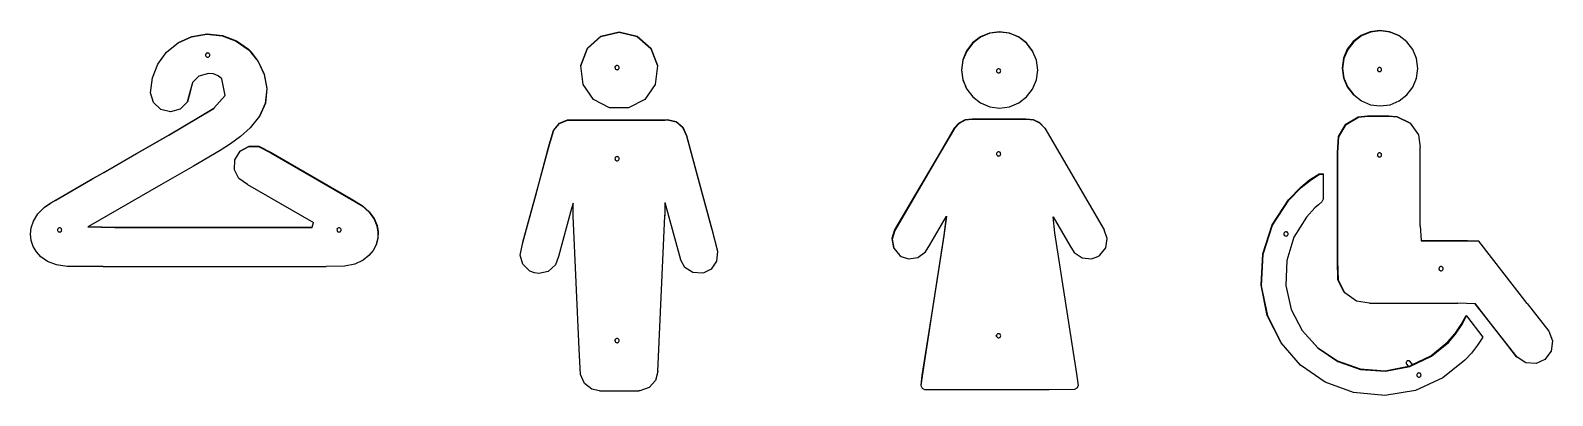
# Model space of a CAD drawing. Extents: x -1938 to 2501, y -2491 to 1970.
# Drawn here: x -1938 to 2501, y -2491 to -1426 of the extents above; entities that cross this region are included whole.
import ezdxf

# ---------------------------------------------------------------- set-up
doc = ezdxf.new("R2010")
doc.units = 0
doc.layers.get('0').update_dxf_attribs({"linetype": 'CONTINUOUS'})

msp = doc.modelspace()

# ---------------------------------------------------------------- linework, layer by layer
for p, q in [((-1540.4, -1489.5), (-1507.1, -1462.5)), ((-1539.5, -1488.6), (-1506.2, -1461.6)), ((-1507.1, -1462.5), (-1467.7, -1444.5)), ((-1506.2, -1461.6), (-1507.1, -1462.5)), ((-1506.2, -1461.6), (-1466.8, -1443.6)), ((-1467.7, -1444.5), (-1423.5, -1437.1)), ((-1466.8, -1443.6), (-1467.7, -1444.5)), ((-1466.8, -1443.6), (-1422.7, -1436.3)), ((-1422.7, -1436.3), (-1423.5, -1437.1)), ((-1423.5, -1437.1), (-1378.5, -1441.6)), ((-1422.7, -1436.3), (-1377.7, -1440.7)), ((-1377.7, -1440.7), (-1378.5, -1441.6)), ((-1378.5, -1441.6), (-1337.8, -1457.1)), ((-1377.7, -1440.7), (-1337, -1456.2)), ((-1337, -1456.2), (-1337.8, -1457.1)), ((-1337.8, -1457.1), (-1302.8, -1482)), ((-1337, -1456.2), (-1302, -1481.1)), ((-313.5, -1479), (-274, -1443.9)), ((-313.3, -1478.1), (-273.9, -1443)), ((-274, -1443.9), (-221.1, -1430.7)), ((-273.9, -1443), (-274, -1443.9)), ((-273.9, -1443), (-221, -1429.9)), ((-221, -1429.9), (-221.1, -1430.7)), ((-221.1, -1430.7), (-168.2, -1443.9)), ((-221, -1429.9), (-168.1, -1443)), ((-168.1, -1443), (-168.2, -1443.9)), ((-168.2, -1443.9), (-128.7, -1478.9)), ((-168.1, -1443), (-128.7, -1478.1)), ((809.8, -1462.3), (792.2, -1485.3)), ((810.3, -1463.2), (792.7, -1486.2)), ((832.8, -1444.7), (809.8, -1462.3)), ((809.8, -1462.3), (810.3, -1463.2)), ((833.3, -1445.6), (810.3, -1463.2)), ((859.5, -1433.6), (832.8, -1444.7)), ((832.8, -1444.7), (833.3, -1445.6)), ((860.1, -1434.5), (833.3, -1445.6)), ((888.2, -1429.8), (859.5, -1433.6)), ((859.5, -1433.6), (860.1, -1434.5)), ((888.8, -1430.7), (860.1, -1434.5)), ((917, -1433.6), (888.2, -1429.8)), ((888.2, -1429.8), (888.8, -1430.7)), ((917.5, -1434.5), (888.8, -1430.7)), ((943.7, -1444.7), (917, -1433.6)), ((917, -1433.6), (917.5, -1434.5)), ((944.3, -1445.6), (917.5, -1434.5)), ((966.7, -1462.3), (943.7, -1444.7)), ((943.7, -1444.7), (944.3, -1445.6)), ((967.3, -1463.2), (944.3, -1445.6)), ((984.3, -1485.3), (966.7, -1462.3)), ((966.7, -1462.3), (967.3, -1463.2)), ((984.9, -1486.2), (967.3, -1463.2)), ((1920.1, -1458.2), (1902.7, -1480.9)), ((1921.3, -1459.1), (1903.8, -1481.8)), ((1942.8, -1440.8), (1920.1, -1458.2)), ((1920.1, -1458.2), (1921.3, -1459.1)), ((1944, -1441.6), (1921.3, -1459.1)), ((1969.3, -1429.8), (1942.8, -1440.8)), ((1942.8, -1440.8), (1944, -1441.6)), ((1970.5, -1430.7), (1944, -1441.6)), ((1997.7, -1426.1), (1969.3, -1429.8)), ((1969.3, -1429.8), (1970.5, -1430.7)), ((1998.9, -1426.9), (1970.5, -1430.7)), ((2026.1, -1429.8), (1997.7, -1426.1)), ((1997.7, -1426.1), (1998.9, -1426.9)), ((2027.3, -1430.7), (1998.9, -1426.9)), ((2052.5, -1440.8), (2026.1, -1429.8)), ((2026.1, -1429.8), (2027.3, -1430.7)), ((2053.7, -1441.6), (2027.3, -1430.7)), ((2052.5, -1440.8), (2053.7, -1441.6)), ((2076.5, -1459.1), (2053.7, -1441.6)), ((2093.9, -1481.8), (2076.5, -1459.1)), ((-1565.9, -1524.1), (-1540.4, -1489.5)), ((-1539.5, -1488.6), (-1540.4, -1489.5)), ((-1426.8, -1496.4), (-1427, -1498)), ((-1427, -1498), (-1426.8, -1499.6)), ((-1426.2, -1494.9), (-1426.8, -1496.4)), ((-1426.8, -1499.6), (-1426.2, -1501.1)), ((-1425.2, -1493.7), (-1426.2, -1494.9)), ((-1426.2, -1501.1), (-1425.2, -1502.4)), ((-1425.2, -1493.7), (-1423.7, -1492.2)), ((-1423.9, -1492.7), (-1425.2, -1493.7)), ((-1425.2, -1502.4), (-1423.9, -1503.4)), ((-1422.4, -1492.1), (-1423.9, -1492.7)), ((-1423.9, -1503.4), (-1422.4, -1504)), ((-1420.8, -1491.9), (-1422.4, -1492.1)), ((-1422.4, -1504), (-1420.8, -1504.2)), ((-1419.2, -1492.1), (-1420.8, -1491.9)), ((-1420.8, -1504.2), (-1419.2, -1504)), ((-1417.7, -1492.7), (-1419.2, -1492.1)), ((-1419.2, -1504), (-1417.7, -1503.4)), ((-1416.5, -1493.7), (-1417.7, -1492.7)), ((-1417.7, -1503.4), (-1416.5, -1502.4)), ((-1415.5, -1494.9), (-1416.5, -1493.7)), ((-1416.5, -1502.4), (-1415, -1500.9)), ((-1416.5, -1502.4), (-1415.5, -1501.1)), ((-1414.9, -1496.4), (-1415.5, -1494.9)), ((-1415.5, -1501.1), (-1414.9, -1499.6)), ((-1414.7, -1498), (-1414.9, -1496.4)), ((-1414.9, -1499.6), (-1414.7, -1498)), ((-1302, -1481.1), (-1302.8, -1482)), ((-1302.8, -1482), (-1296.9, -1487.7)), ((-1302, -1481.1), (-1296.1, -1486.8)), ((-1296.1, -1486.8), (-1296.9, -1487.7)), ((-1296.9, -1487.7), (-1295.7, -1489)), ((-1296.1, -1486.8), (-1295, -1488.1)), ((-1295, -1488.1), (-1295.7, -1489)), ((-1295.7, -1489), (-1294.6, -1490.3)), ((-1295, -1488.1), (-1293.8, -1489.4)), ((-1293.8, -1489.4), (-1294.6, -1490.3)), ((-1294.6, -1490.3), (-1273.9, -1517.2)), ((-1293.8, -1489.4), (-1273.2, -1516.3)), ((-332.8, -1529.2), (-313.5, -1479)), ((-332.6, -1528.3), (-313.3, -1478.1)), ((-313.3, -1478.1), (-313.5, -1479)), ((-128.7, -1478.1), (-109.4, -1528.2)), ((-128.7, -1478.1), (-128.7, -1478.9)), ((-128.7, -1478.9), (-109.4, -1529.1)), ((792.2, -1485.3), (781.1, -1512.1)), ((792.7, -1486.2), (781.6, -1513)), ((792.2, -1485.3), (792.7, -1486.2)), ((984.3, -1485.3), (984.9, -1486.2)), ((996, -1513), (984.9, -1486.2)), ((1891.7, -1507.4), (1888, -1535.8)), ((1892.9, -1508.3), (1889.1, -1536.7)), ((1902.7, -1480.9), (1891.7, -1507.4)), ((1891.7, -1507.4), (1892.9, -1508.3)), ((1903.8, -1481.8), (1892.9, -1508.3)), ((1902.7, -1480.9), (1903.8, -1481.8)), ((2104.9, -1508.3), (2093.9, -1481.8)), ((2108.6, -1536.7), (2104.9, -1508.3)), ((-1582, -1564.5), (-1565.9, -1524.1)), ((-1418.7, -1551.4), (-1446.1, -1559.2)), ((-1403.7, -1553.2), (-1418.7, -1551.4)), ((-1390.6, -1558.6), (-1403.7, -1553.2)), ((-1273.2, -1516.3), (-1273.9, -1517.2)), ((-1273.9, -1517.2), (-1256.4, -1554.9)), ((-1273.2, -1516.3), (-1255.6, -1554)), ((-332.6, -1528.3), (-332.8, -1529.2)), ((-326.1, -1584), (-332.8, -1529.2)), ((-232.8, -1532.9), (-233, -1534.5)), ((-233, -1534.5), (-232.8, -1536.1)), ((-232.8, -1532.9), (-232.6, -1531.3)), ((-232.2, -1531.4), (-232.8, -1532.9)), ((-232.8, -1536.1), (-232.2, -1537.5)), ((-231.2, -1530.1), (-232.2, -1531.4)), ((-232.2, -1537.5), (-231.2, -1538.8)), ((-229.9, -1529.1), (-231.2, -1530.1)), ((-231.2, -1538.8), (-229.9, -1539.8)), ((-228.5, -1528.5), (-229.9, -1529.1)), ((-229.9, -1539.8), (-228.5, -1540.4)), ((-226.9, -1528.3), (-228.5, -1528.5)), ((-228.5, -1540.4), (-226.9, -1540.6)), ((-225.3, -1528.5), (-226.9, -1528.3)), ((-226.9, -1540.6), (-225.3, -1540.4)), ((-223.8, -1529.1), (-225.3, -1528.5)), ((-225.3, -1540.4), (-223.8, -1539.8)), ((-222.5, -1530.1), (-223.8, -1529.1)), ((-223.8, -1539.8), (-222.5, -1538.8)), ((-221.5, -1531.4), (-222.5, -1530.1)), ((-222.5, -1538.8), (-221.5, -1537.5)), ((-220.9, -1532.9), (-221.5, -1531.4)), ((-221.5, -1537.5), (-220.9, -1536.1)), ((-220.7, -1534.5), (-220.9, -1532.9)), ((-220.9, -1536.1), (-220.7, -1534.5)), ((-220.7, -1534.5), (-220.5, -1532.9)), ((-109.4, -1529.1), (-116.1, -1583.9)), ((-109.4, -1528.2), (-109.4, -1529.1)), ((781.1, -1512.1), (777.3, -1540.8)), ((777.3, -1540.8), (781.1, -1569.5)), ((777.3, -1540.8), (777.8, -1541.7)), ((781.6, -1513), (777.8, -1541.7)), ((777.8, -1541.7), (781.6, -1570.4)), ((781.1, -1512.1), (781.6, -1513)), ((880.3, -1547.1), (879.4, -1545.5)), ((879.7, -1542.4), (879.5, -1544)), ((879.5, -1544), (879.7, -1545.6)), ((880.3, -1540.9), (879.7, -1542.4)), ((879.7, -1545.6), (880.3, -1547.1)), ((881.3, -1539.6), (880.3, -1540.9)), ((880.3, -1547.1), (881.3, -1548.4)), ((882.6, -1538.7), (881.3, -1539.6)), ((881.3, -1548.4), (882.6, -1549.3)), ((884.1, -1538), (882.6, -1538.7)), ((882.6, -1549.3), (884.1, -1550)), ((885.6, -1537.8), (884.1, -1538)), ((884.1, -1550), (885.6, -1550.2)), ((887.2, -1538), (885.6, -1537.8)), ((885.6, -1550.2), (887.2, -1550)), ((888.7, -1538.7), (887.2, -1538)), ((887.2, -1550), (888.7, -1549.3)), ((890, -1539.6), (888.7, -1538.7)), ((888.7, -1549.3), (890, -1548.4)), ((891, -1540.9), (890, -1539.6)), ((890, -1548.4), (891, -1547.1)), ((891, -1540.9), (890.1, -1539.4)), ((891.6, -1542.4), (891, -1540.9)), ((891, -1547.1), (891.6, -1545.6)), ((891.8, -1544), (891.6, -1542.4)), ((891.6, -1545.6), (891.8, -1544)), ((999.8, -1541.7), (996, -1513)), ((996, -1570.4), (999.8, -1541.7)), ((1888, -1535.8), (1891.7, -1564.1)), ((1888, -1535.8), (1889.1, -1536.7)), ((1889.1, -1536.7), (1892.9, -1565.1)), ((1992.2, -1544.6), (1990.2, -1543.1)), ((1990.6, -1538.7), (1990.4, -1540.3)), ((1990.4, -1540.3), (1990.6, -1541.9)), ((1991.2, -1537.2), (1990.6, -1538.7)), ((1990.6, -1541.9), (1991.2, -1543.3)), ((1992.2, -1535.9), (1991.2, -1537.2)), ((1991.2, -1543.3), (1992.2, -1544.6)), ((1993.5, -1534.9), (1992.2, -1535.9)), ((1992.2, -1544.6), (1993.5, -1545.6)), ((1994.9, -1534.3), (1993.5, -1534.9)), ((1993.5, -1545.6), (1994.9, -1546.2)), ((1996.5, -1534.1), (1994.9, -1534.3)), ((1994.9, -1546.2), (1996.5, -1546.4)), ((1998.1, -1534.3), (1996.5, -1534.1)), ((1996.5, -1546.4), (1998.1, -1546.2)), ((1999.6, -1534.9), (1997.6, -1533.4)), ((1999.6, -1534.9), (1998.1, -1534.3)), ((1998.1, -1546.2), (1999.6, -1545.6)), ((2000.9, -1535.9), (1999.6, -1534.9)), ((1999.6, -1545.6), (2000.9, -1544.6)), ((2001.9, -1537.2), (2000.9, -1535.9)), ((2000.9, -1544.6), (2001.9, -1543.3)), ((2002.5, -1538.7), (2001.9, -1537.2)), ((2001.9, -1543.3), (2002.5, -1541.9)), ((2002.7, -1540.3), (2002.5, -1538.7)), ((2002.5, -1541.9), (2002.7, -1540.3)), ((2104.9, -1565.1), (2108.6, -1536.7)), ((-1587.2, -1608.4), (-1582, -1564.5)), ((-1465.4, -1578.9), (-1472.8, -1606.5)), ((-1464.6, -1578.1), (-1471.9, -1605.5)), ((-1464.6, -1578.1), (-1465.4, -1578.9)), ((-1446.1, -1559.2), (-1464.6, -1578.1)), ((-1379.5, -1566.9), (-1390.6, -1558.6)), ((-1369.9, -1615.7), (-1379.5, -1566.9)), ((-1255.6, -1554), (-1256.4, -1554.9)), ((-1256.4, -1554.9), (-1248.6, -1596.9)), ((-1255.6, -1554), (-1247.9, -1595.9)), ((-1248.6, -1596.9), (-1252.7, -1639)), ((-1247.9, -1595.9), (-1252, -1638)), ((-1247.9, -1595.9), (-1248.6, -1596.9)), ((-295.9, -1627.4), (-326.1, -1584)), ((-116.1, -1583.9), (-146.4, -1627.4)), ((781.1, -1569.5), (792.2, -1596.2)), ((781.1, -1569.5), (781.6, -1570.4)), ((781.6, -1570.4), (792.7, -1597.2)), ((792.2, -1596.2), (792.7, -1597.2)), ((792.7, -1597.2), (810.3, -1620.2)), ((967.3, -1620.2), (984.9, -1597.2)), ((984.9, -1597.2), (996, -1570.4)), ((1891.7, -1564.1), (1902.7, -1590.6)), ((1891.7, -1564.1), (1892.9, -1565.1)), ((1892.9, -1565.1), (1903.8, -1591.5)), ((1902.7, -1590.6), (1920.1, -1613.3)), ((1902.7, -1590.6), (1903.8, -1591.5)), ((1903.8, -1591.5), (1921.3, -1614.3)), ((2076.5, -1614.3), (2093.9, -1591.5)), ((2093.9, -1591.5), (2104.9, -1565.1)), ((-1578.6, -1636.6), (-1587.2, -1608.4)), ((-1557.8, -1656.5), (-1578.6, -1636.6)), ((-1480.5, -1635.1), (-1500.6, -1655.5)), ((-1472.8, -1606.5), (-1480.5, -1635.1)), ((-1479.6, -1634.1), (-1480.5, -1635.1)), ((-1471.9, -1605.5), (-1479.6, -1634.1)), ((-1471.9, -1605.5), (-1472.8, -1606.5)), ((-1402.5, -1652.9), (-1369.9, -1615.7)), ((-1252.7, -1639), (-1269.6, -1676.6)), ((-1252, -1638), (-1268.8, -1675.6)), ((-1252, -1638), (-1252.7, -1639)), ((-248.8, -1652.4), (-295.9, -1627.4)), ((-146.4, -1627.4), (-193.4, -1652.4)), ((810.3, -1620.2), (833.3, -1637.8)), ((833.3, -1637.8), (860.1, -1648.9)), ((917.5, -1648.9), (944.3, -1637.8)), ((944.3, -1637.8), (967.3, -1620.2)), ((1920.1, -1613.3), (1921.3, -1614.3)), ((1921.3, -1614.3), (1944, -1631.7)), ((1944, -1631.7), (1970.5, -1642.7)), ((2027.3, -1642.7), (2053.7, -1631.7)), ((2053.7, -1631.7), (2076.5, -1614.3)), ((-1529, -1663.7), (-1557.8, -1656.5)), ((-1534.2, -1731.5), (-1447.3, -1680.6)), ((-1533.3, -1730.4), (-1446.5, -1679.6)), ((-1500.6, -1655.5), (-1529, -1663.7)), ((-1447.3, -1680.6), (-1403.3, -1653.9)), ((-1446.5, -1679.6), (-1447.3, -1680.6)), ((-1446.5, -1679.6), (-1402.5, -1652.9)), ((-1402.5, -1652.9), (-1403.3, -1653.9)), ((-1269.6, -1676.6), (-1296.5, -1710.2)), ((-1268.8, -1675.6), (-1269.6, -1676.6)), ((-371, -1687), (-354.7, -1686.7)), ((-354.7, -1686.7), (-354.9, -1687.7)), ((-354.7, -1686.7), (-345.1, -1686.7)), ((-345.1, -1686.7), (-345.3, -1687.7)), ((-345.1, -1686.7), (-243.7, -1686.7)), ((-193.4, -1652.4), (-248.8, -1652.4)), ((-243.7, -1686.7), (-243.9, -1687.7)), ((-243.7, -1686.7), (-122.6, -1686.7)), ((-122.6, -1686.7), (-122.7, -1687.7)), ((-122.6, -1686.7), (-87.3, -1686.7)), ((-87.3, -1686.7), (-87.4, -1687.7)), ((-87.3, -1686.7), (-80.1, -1686.2)), ((-80.1, -1686.2), (-80.2, -1687.2)), ((-80.1, -1686.2), (-55, -1692.2)), ((808.2, -1685.3), (788, -1687.3)), ((808.7, -1686.3), (788.5, -1688.3)), ((860.6, -1685.3), (808.2, -1685.3)), ((808.2, -1685.3), (808.7, -1686.3)), ((861.1, -1686.3), (808.7, -1686.3)), ((860.1, -1648.9), (888.8, -1652.7)), ((913, -1685.3), (860.6, -1685.3)), ((860.6, -1685.3), (861.1, -1686.3)), ((913.6, -1686.3), (861.1, -1686.3)), ((888.8, -1652.7), (917.5, -1648.9)), ((965.4, -1685.3), (913, -1685.3)), ((913, -1685.3), (913.6, -1686.3)), ((966, -1686.3), (913.6, -1686.3)), ((987.4, -1687), (965.4, -1685.3)), ((965.4, -1685.3), (966, -1686.3)), ((988, -1688), (966, -1686.3)), ((1898.2, -1699.8), (1934.1, -1678.6)), ((1899.3, -1700.9), (1935.2, -1679.6)), ((1934.1, -1678.6), (1961.7, -1675.3)), ((1934.1, -1678.6), (1935.2, -1679.6)), ((1935.2, -1679.6), (1962.9, -1676.3)), ((1961.7, -1675.3), (1991.2, -1675.3)), ((1961.7, -1675.3), (1962.9, -1676.3)), ((1962.9, -1676.3), (1992.3, -1676.3)), ((1970.5, -1642.7), (1998.9, -1646.4)), ((1991.2, -1675.3), (2022.9, -1675.3)), ((1991.2, -1675.3), (1992.3, -1676.3)), ((1992.3, -1676.3), (2024.1, -1676.3)), ((1998.9, -1646.4), (2027.3, -1642.7)), ((2022.9, -1675.3), (2047.3, -1677)), ((2022.9, -1675.3), (2024.1, -1676.3)), ((2024.1, -1676.3), (2048.5, -1678)), ((2047.3, -1677), (2084.9, -1695.5)), ((2047.3, -1677), (2048.5, -1678)), ((2048.5, -1678), (2086.1, -1696.5)), ((-1627.9, -1785.1), (-1533.3, -1730.4)), ((-1533.3, -1730.4), (-1534.2, -1731.5)), ((-1296.5, -1710.2), (-1325, -1735.6)), ((-424.5, -1760.3), (-411.8, -1717.7)), ((-424.3, -1759.2), (-411.5, -1716.7)), ((-411.8, -1717.7), (-394.9, -1697.9)), ((-411.5, -1716.7), (-411.8, -1717.7)), ((-411.5, -1716.7), (-394.7, -1696.9)), ((-394.9, -1697.9), (-371.2, -1688)), ((-394.7, -1696.9), (-394.9, -1697.9)), ((-394.7, -1696.9), (-371, -1687)), ((-371, -1687), (-371.2, -1688)), ((-371.2, -1688), (-354.9, -1687.7)), ((-354.9, -1687.7), (-345.3, -1687.7)), ((-345.3, -1687.7), (-243.9, -1687.7)), ((-243.9, -1687.7), (-122.7, -1687.7)), ((-122.7, -1687.7), (-87.4, -1687.7)), ((-87.4, -1687.7), (-80.2, -1687.2)), ((-80.2, -1687.2), (-55, -1693.2)), ((-55, -1692.2), (-35.3, -1708.8)), ((-55, -1692.2), (-55, -1693.2)), ((-55, -1693.2), (-35.3, -1709.8)), ((-35.3, -1708.8), (-24.8, -1732.8)), ((-35.3, -1708.8), (-35.3, -1709.8)), ((-35.3, -1709.8), (-24.8, -1733.9)), ((756.4, -1711.3), (716.2, -1779.9)), ((756.9, -1712.3), (716.7, -1781)), ((770.1, -1696.2), (756.4, -1711.3)), ((756.4, -1711.3), (756.9, -1712.3)), ((770.6, -1697.2), (756.9, -1712.3)), ((788, -1687.3), (770.1, -1696.2)), ((770.1, -1696.2), (770.6, -1697.2)), ((788.5, -1688.3), (770.6, -1697.2)), ((788, -1687.3), (788.5, -1688.3)), ((1005.5, -1695.5), (987.4, -1687)), ((987.4, -1687), (988, -1688)), ((1006.1, -1696.6), (988, -1688)), ((1019.5, -1710.3), (1005.5, -1695.5)), ((1005.5, -1695.5), (1006.1, -1696.6)), ((1020.1, -1711.3), (1006.1, -1696.6)), ((1019.5, -1710.3), (1020.1, -1711.3)), ((1020.1, -1711.3), (1193.9, -2008.1)), ((1876.9, -1735.7), (1898.2, -1699.8)), ((1878, -1736.7), (1899.3, -1700.9)), ((1898.2, -1699.8), (1899.3, -1700.9)), ((2084.9, -1695.5), (2086.1, -1696.5)), ((2086.1, -1696.5), (2110, -1730.5)), ((2110, -1730.5), (2115.4, -1767.8)), ((-1628.9, -1786.2), (-1534.2, -1731.5)), ((-1354.4, -1757), (-1384.4, -1776)), ((-1325, -1735.6), (-1354.4, -1757)), ((-1326.2, -1778.2), (-1300.9, -1764.5)), ((-1325.4, -1777.1), (-1300.2, -1763.4)), ((-1300.2, -1763.4), (-1300.9, -1764.5)), ((-1300.9, -1764.5), (-1272.1, -1764.9)), ((-1300.2, -1763.4), (-1271.4, -1763.9)), ((-1271.4, -1763.9), (-1272.1, -1764.9)), ((-1272.1, -1764.9), (-1236.5, -1783.4)), ((-1271.4, -1763.9), (-1235.8, -1782.4)), ((-464.2, -1906.7), (-424.5, -1760.3)), ((-463.9, -1905.5), (-424.3, -1759.2)), ((-424.3, -1759.2), (-424.5, -1760.3)), ((-24.8, -1732.8), (6.5, -1848.4)), ((-24.8, -1732.8), (-24.8, -1733.9)), ((-24.8, -1733.9), (6.5, -1849.5)), ((1873.6, -1781.9), (1876.9, -1735.7)), ((1874.7, -1782.9), (1878, -1736.7)), ((1876.9, -1735.7), (1878, -1736.7)), ((2115.4, -1996), (2115.4, -1767.8)), ((-1725.1, -1841.4), (-1628.9, -1786.2)), ((-1724, -1840.3), (-1627.9, -1785.1)), ((-1627.9, -1785.1), (-1628.9, -1786.2)), ((-1384.4, -1776), (-1462.3, -1821.7)), ((-1342.9, -1832.5), (-1342, -1803.6)), ((-1342, -1803.6), (-1326.2, -1778.2)), ((-1325.4, -1777.1), (-1326.2, -1778.2)), ((-1235.8, -1782.4), (-1236.5, -1783.4)), ((-1236.5, -1783.4), (-1118.8, -1851.4)), ((-1235.8, -1782.4), (-1118.1, -1850.3)), ((-232.8, -1798.8), (-233, -1800.4)), ((-233, -1800.4), (-232.8, -1801.9)), ((-232.2, -1797.3), (-232.8, -1798.8)), ((-232.8, -1798.6), (-232.8, -1798.5)), ((-232.8, -1798.8), (-232.8, -1798.6)), ((-232.8, -1801.9), (-232.2, -1803.4)), ((-231.2, -1796), (-232.2, -1797.3)), ((-232.2, -1803.4), (-231.2, -1804.7)), ((-229.9, -1795), (-231.2, -1796)), ((-231.2, -1804.7), (-229.9, -1805.7)), ((-228.5, -1794.4), (-229.9, -1795)), ((-229.9, -1805.7), (-228.5, -1806.3)), ((-226.9, -1794.2), (-228.5, -1794.4)), ((-228.5, -1806.3), (-226.9, -1806.5)), ((-225.3, -1794.4), (-226.9, -1794.2)), ((-226.9, -1806.5), (-225.3, -1806.3)), ((-223.8, -1795), (-225.3, -1794.4)), ((-225.3, -1806.3), (-223.8, -1805.7)), ((-222.5, -1796), (-223.8, -1795)), ((-223.8, -1805.7), (-222.5, -1804.7)), ((-221.5, -1797.3), (-222.5, -1796)), ((-222.5, -1804.7), (-221.5, -1803.4)), ((-220.9, -1798.8), (-221.5, -1797.3)), ((-221.5, -1803.4), (-220.9, -1801.9)), ((-220.7, -1800.3), (-220.9, -1798.8)), ((-220.9, -1801.9), (-220.7, -1800.3)), ((-220.7, -1800.3), (-220.5, -1798.5)), ((716.2, -1779.9), (634.1, -1920.2)), ((716.7, -1781), (634.5, -1921.3)), ((716.2, -1779.9), (716.7, -1781)), ((880.3, -1789.4), (879.4, -1787.6)), ((879.7, -1784.8), (879.5, -1786.4)), ((879.5, -1786.4), (879.7, -1788)), ((880.3, -1783.3), (879.7, -1784.8)), ((879.7, -1788), (880.3, -1789.4)), ((881.3, -1782), (880.3, -1783.3)), ((880.3, -1789.4), (881.3, -1790.7)), ((882.6, -1781), (881.3, -1782)), ((881.3, -1790.7), (882.6, -1791.7)), ((884.1, -1780.4), (882.6, -1781)), ((882.6, -1791.7), (884.1, -1792.3)), ((885.6, -1780.2), (884.1, -1780.4)), ((884.1, -1792.3), (885.6, -1792.5)), ((887.2, -1780.4), (885.6, -1780.2)), ((885.6, -1792.5), (887.2, -1792.3)), ((888.7, -1781), (887.2, -1780.4)), ((887.2, -1792.3), (888.7, -1791.7)), ((890, -1782), (888.7, -1781)), ((888.7, -1791.7), (890, -1790.7)), ((891, -1783.3), (890, -1782)), ((890, -1790.7), (891, -1789.4)), ((891, -1783.3), (890.1, -1781.5)), ((891.6, -1784.8), (891, -1783.3)), ((891, -1789.4), (891.6, -1788)), ((891.8, -1786.4), (891.6, -1784.8)), ((891.6, -1788), (891.8, -1786.4)), ((1873.6, -1933.5), (1873.6, -1781.9)), ((1873.6, -1781.9), (1874.7, -1782.9)), ((1874.7, -1934.7), (1874.7, -1782.9)), ((1992.2, -1793.5), (1990.2, -1791.7)), ((1990.6, -1787.6), (1990.4, -1789.2)), ((1990.4, -1789.2), (1990.6, -1790.8)), ((1991.2, -1786.1), (1990.6, -1787.6)), ((1990.6, -1790.8), (1991.2, -1792.3)), ((1992.2, -1784.8), (1991.2, -1786.1)), ((1991.2, -1792.3), (1992.2, -1793.5)), ((1993.5, -1783.8), (1992.2, -1784.8)), ((1992.2, -1793.5), (1993.5, -1794.5)), ((1994.9, -1783.2), (1993.5, -1783.8)), ((1993.5, -1794.5), (1994.9, -1795.1)), ((1996.5, -1783), (1994.9, -1783.2)), ((1994.9, -1795.1), (1996.5, -1795.3)), ((1998.1, -1783.2), (1996.5, -1783)), ((1996.5, -1795.3), (1998.1, -1795.1)), ((1999.6, -1783.8), (1998.1, -1783.2)), ((1998.1, -1795.1), (1999.6, -1794.5)), ((2000.9, -1784.8), (1998.9, -1783)), ((2000.9, -1784.8), (1999.6, -1783.8)), ((1999.6, -1794.5), (2000.9, -1793.5)), ((2001.9, -1786.1), (2000.9, -1784.8)), ((2000.9, -1793.5), (2001.9, -1792.3)), ((2002.5, -1787.6), (2001.9, -1786.1)), ((2001.9, -1792.3), (2002.5, -1790.8)), ((2002.7, -1789.2), (2002.5, -1787.6)), ((2002.5, -1790.8), (2002.7, -1789.2)), ((-1793.7, -1880.8), (-1756.4, -1859.4)), ((-1792.6, -1879.7), (-1755.4, -1858.3)), ((-1756.4, -1859.4), (-1725.1, -1841.4)), ((-1755.4, -1858.3), (-1756.4, -1859.4)), ((-1755.4, -1858.3), (-1724, -1840.3)), ((-1724, -1840.3), (-1725.1, -1841.4)), ((-1462.3, -1821.7), (-1557.3, -1876.8)), ((-1329.7, -1858), (-1342.9, -1832.5)), ((-1304.6, -1875.7), (-1329.7, -1858)), ((-1118.1, -1850.3), (-1118.8, -1851.4)), ((-1118.8, -1851.4), (-1002.9, -1918.3)), ((-1118.1, -1850.3), (-1002.3, -1917.2)), ((6.5, -1848.4), (49, -2005.6)), ((6.5, -1848.4), (6.5, -1849.5)), ((6.5, -1849.5), (49.1, -2006.8)), ((1767.2, -1883), (1792.8, -1862.4)), ((1768.2, -1884.1), (1793.9, -1863.5)), ((1792.8, -1862.4), (1820.3, -1844.2)), ((1792.8, -1862.4), (1793.9, -1863.5)), ((1793.9, -1863.5), (1821.4, -1845.3)), ((1820.3, -1844.2), (1832.7, -1844.8)), ((1820.3, -1844.2), (1821.4, -1845.3)), ((1821.4, -1845.3), (1833.7, -1845.9)), ((1832.7, -1844.8), (1833.7, -1845.9)), ((1833.7, -1916.2), (1833.7, -1845.9)), ((-1863.7, -1921.2), (-1793.7, -1880.8)), ((-1862.6, -1920.1), (-1792.6, -1879.7)), ((-1792.6, -1879.7), (-1793.7, -1880.8)), ((-1557.3, -1876.8), (-1768.3, -1997.9)), ((-1304.6, -1875.7), (-1112.6, -1986.5)), ((-501.6, -2044.7), (-464.2, -1906.7)), ((-501.3, -2043.5), (-463.9, -1905.5)), ((-463.9, -1905.5), (-464.2, -1906.7)), ((1730.9, -1920.3), (1767.2, -1883)), ((1731.9, -1921.5), (1768.2, -1884.1)), ((1767.2, -1883), (1768.2, -1884.1)), ((-1915, -1960.3), (-1897.5, -1942.7)), ((-1897.5, -1942.7), (-1879, -1929.9)), ((-1896.4, -1941.5), (-1897.5, -1942.7)), ((-1896.4, -1941.5), (-1877.8, -1928.7)), ((-1877.8, -1928.7), (-1879, -1929.9)), ((-1879, -1929.9), (-1878.9, -1930)), ((-1877.8, -1928.8), (-1878.9, -1930)), ((-1878.9, -1930), (-1878.8, -1929.9)), ((-1878.8, -1929.9), (-1863.7, -1921.2)), ((-1877.7, -1928.8), (-1878.8, -1929.9)), ((-1877.8, -1928.7), (-1877.8, -1928.8)), ((-1877.8, -1928.8), (-1877.7, -1928.8)), ((-1877.7, -1928.8), (-1862.6, -1920.1)), ((-1862.6, -1920.1), (-1863.7, -1921.2)), ((-1002.3, -1917.2), (-1002.9, -1918.3)), ((-1002.9, -1918.3), (-970.5, -1937.9)), ((-1002.3, -1917.2), (-969.9, -1936.7)), ((-969.9, -1936.7), (-970.5, -1937.9)), ((-970.5, -1937.9), (-950.1, -1956)), ((-969.9, -1936.7), (-949.5, -1954.9)), ((-359.7, -1945.7), (-397.6, -2085.7)), ((-354.9, -1929.7), (-359.7, -1945.7)), ((-354.9, -1966.8), (-354.9, -1929.7)), ((-87.4, -1928), (-87.4, -1938.4)), ((-87.3, -1928.1), (-87.4, -1928)), ((-87.3, -1937.3), (-87.4, -1938.4)), ((-87.4, -1938.4), (-87.4, -1956.8)), ((-87.3, -1928.1), (-87.3, -1937.3)), ((-87.3, -1928.1), (-42.4, -2094.1)), ((-87.3, -1937.3), (-87.3, -1955.7)), ((634.1, -1920.2), (582.5, -2008.3)), ((634.5, -1921.3), (582.9, -2009.5)), ((634.1, -1920.2), (634.5, -1921.3)), ((1683.8, -1993.5), (1730.9, -1920.3)), ((1684.8, -1994.7), (1731.9, -1921.5)), ((1730.9, -1920.3), (1731.9, -1921.5)), ((1808.4, -1943.4), (1783.2, -1970.7)), ((1818.2, -1934.6), (1808.4, -1943.4)), ((1828.5, -1926.2), (1818.2, -1934.6)), ((1833.7, -1916.2), (1828.5, -1926.2)), ((1873.6, -2097.1), (1873.6, -1933.5)), ((1873.6, -1933.5), (1874.7, -1934.7)), ((1874.7, -2098.4), (1874.7, -1934.7)), ((-1935.6, -2001.7), (-1929, -1982.4)), ((-1929, -1982.4), (-1916.2, -1961.5)), ((-1915, -1960.4), (-1916.2, -1961.5)), ((-1915, -1960.4), (-1915, -1960.3)), ((-1116.1, -1999.8), (-1112.6, -1986.5)), ((-949.5, -1954.9), (-950.1, -1956)), ((-950.1, -1956), (-935.6, -1976.4)), ((-949.5, -1954.9), (-935, -1975.2)), ((-935, -1975.2), (-935.6, -1976.4)), ((-935.6, -1976.4), (-927.3, -1996.5)), ((-935, -1975.2), (-926.8, -1995.3)), ((-926.8, -1995.3), (-927.3, -1996.5)), ((-927.3, -1996.5), (-924.1, -2015.1)), ((-926.8, -1995.3), (-923.6, -2013.9)), ((-354.9, -1966.8), (-354.9, -1967.1)), ((-337.1, -2355.6), (-354.9, -1967.1)), ((-108.1, -2420.9), (-87.4, -1967.1)), ((-87.3, -1955.7), (-87.4, -1956.8)), ((-87.4, -1956.8), (-87.4, -1966.7)), ((-87.3, -1966), (-87.4, -1966.7)), ((-87.4, -1966.7), (-87.4, -1967.1)), ((-87.3, -1955.7), (-87.3, -1965.5)), ((-87.3, -1965.8), (-87.3, -1965.5)), ((-87.3, -1965.9), (-87.3, -1965.8)), ((-87.3, -1966), (-87.3, -1965.9)), ((685.2, -2051.6), (733.1, -1969.7)), ((733.1, -1969.7), (726, -2023.8)), ((733.9, -1968.4), (726.4, -2025.1)), ((733.1, -1969.7), (733.9, -1968.4)), ((1049.7, -2016.2), (1044.4, -1969.6)), ((1044.4, -1969.6), (1093.5, -2053.5)), ((1656.2, -2077.7), (1683.8, -1993.5)), ((1657.2, -2079), (1684.8, -1994.7)), ((1683.8, -1993.5), (1684.8, -1994.7)), ((1783.2, -1970.7), (1746.8, -2029.7)), ((2115.4, -1996), (2118.1, -2038.5)), ((-1937.6, -2020.3), (-1935.6, -2001.7)), ((-1935.7, -2038.8), (-1937.6, -2020.3)), ((-1929.8, -2056.3), (-1935.7, -2038.8)), ((-1858.5, -2006.5), (-1858.7, -2008.1)), ((-1858.7, -2008.1), (-1858.5, -2009.7)), ((-1857.9, -2005), (-1858.5, -2006.5)), ((-1858.5, -2009.7), (-1857.9, -2011.2)), ((-1856.9, -2003.8), (-1857.9, -2005)), ((-1857.9, -2011.2), (-1856.9, -2012.5)), ((-1856.9, -2003.8), (-1855, -2001.7)), ((-1855.6, -2002.8), (-1856.9, -2003.8)), ((-1856.9, -2012.5), (-1855.6, -2013.5)), ((-1854.1, -2002.2), (-1855.6, -2002.8)), ((-1855.6, -2013.5), (-1854.1, -2014.1)), ((-1852.5, -2002), (-1854.1, -2002.2)), ((-1854.1, -2014.1), (-1852.5, -2014.3)), ((-1850.9, -2002.2), (-1852.5, -2002)), ((-1852.5, -2014.3), (-1850.9, -2014.1)), ((-1849.4, -2002.8), (-1850.9, -2002.2)), ((-1850.9, -2014.1), (-1849.4, -2013.5)), ((-1848.2, -2003.8), (-1849.4, -2002.8)), ((-1849.4, -2013.5), (-1848.2, -2012.5)), ((-1847.2, -2005), (-1848.2, -2003.8)), ((-1848.2, -2012.5), (-1846.3, -2010.4)), ((-1848.2, -2012.5), (-1847.2, -2011.2)), ((-1846.6, -2006.5), (-1847.2, -2005)), ((-1847.2, -2011.2), (-1846.6, -2009.7)), ((-1846.4, -2008.1), (-1846.6, -2006.5)), ((-1846.6, -2009.7), (-1846.4, -2008.1)), ((-1768.3, -1997.9), (-1770.4, -1999.1)), ((-1770.4, -1999.1), (-1691.1, -2001)), ((-1768.3, -1997.9), (-1690.1, -1999.8)), ((-1690.1, -1999.8), (-1691.1, -2001)), ((-1691.1, -2001), (-1383, -2001)), ((-1690.1, -1999.8), (-1382.2, -1999.8)), ((-1382.2, -1999.8), (-1383, -2001)), ((-1383, -2001), (-1116.4, -2001)), ((-1382.2, -1999.8), (-1116.1, -1999.8)), ((-1116.4, -2001), (-1116.1, -1999.8)), ((-1043.6, -2006.5), (-1043.9, -2008.1)), ((-1043.9, -2008.1), (-1043.6, -2009.7)), ((-1043, -2005), (-1043.6, -2006.5)), ((-1043.6, -2009.7), (-1043, -2011.2)), ((-1043, -2005), (-1042, -2003)), ((-1042, -2003.8), (-1043, -2005)), ((-1043, -2011.2), (-1042, -2012.5)), ((-1040.8, -2002.8), (-1042, -2003.8)), ((-1042, -2012.5), (-1040.8, -2013.5)), ((-1039.3, -2002.2), (-1040.8, -2002.8)), ((-1040.8, -2013.5), (-1039.3, -2014.1)), ((-1037.7, -2002), (-1039.3, -2002.2)), ((-1039.3, -2014.1), (-1037.7, -2014.3)), ((-1036.1, -2002.2), (-1037.7, -2002)), ((-1037.7, -2014.3), (-1036.1, -2014.1)), ((-1034.6, -2002.8), (-1036.1, -2002.2)), ((-1036.1, -2014.1), (-1034.6, -2013.5)), ((-1033.3, -2003.8), (-1034.6, -2002.8)), ((-1034.6, -2013.5), (-1033.3, -2012.5)), ((-1032.3, -2005), (-1033.3, -2003.8)), ((-1033.3, -2012.5), (-1032.3, -2011.2)), ((-1031.7, -2006.5), (-1032.3, -2005)), ((-1032.3, -2011.2), (-1031.3, -2009.2)), ((-1032.3, -2011.2), (-1031.7, -2009.7)), ((-1031.5, -2008.1), (-1031.7, -2006.5)), ((-1031.7, -2009.7), (-1031.5, -2008.1)), ((-924.9, -2033.6), (-929.8, -2051.5)), ((-924.4, -2032.4), (-929.2, -2050.3)), ((-924.1, -2015.1), (-924.9, -2033.6)), ((-924.4, -2032.4), (-924.9, -2033.6)), ((-923.6, -2013.9), (-924.4, -2032.4)), ((-923.6, -2013.9), (-924.1, -2015.1)), ((49, -2005.6), (66.2, -2070)), ((49, -2005.6), (49.1, -2006.8)), ((49.1, -2006.8), (66.2, -2071.2)), ((582.5, -2008.3), (574.5, -2033.5)), ((574.5, -2033.5), (579.7, -2060.3)), ((574.5, -2033.5), (574.9, -2034.7)), ((582.9, -2009.5), (574.9, -2034.7)), ((574.9, -2034.7), (580, -2061.6)), ((582.5, -2008.3), (582.9, -2009.5)), ((726, -2023.8), (691.8, -2242.8)), ((726.4, -2025.1), (692.2, -2244.1)), ((726, -2023.8), (726.4, -2025.1)), ((1114.1, -2428.2), (1049.7, -2016.2)), ((1202.6, -2033.2), (1193.9, -2008.1)), ((1198.2, -2060.2), (1202.6, -2033.2)), ((1717.8, -2018.1), (1717.5, -2019.7)), ((1717.5, -2019.7), (1717.8, -2021.2)), ((1719.4, -2024), (1717.6, -2022)), ((1718.4, -2016.6), (1717.8, -2018.1)), ((1717.8, -2021.2), (1718.4, -2022.7)), ((1719.4, -2015.3), (1718.4, -2016.6)), ((1718.4, -2022.7), (1719.4, -2024)), ((1720.6, -2014.3), (1719.4, -2015.3)), ((1719.4, -2024), (1720.6, -2025)), ((1722.1, -2013.7), (1720.6, -2014.3)), ((1720.6, -2025), (1722.1, -2025.6)), ((1723.7, -2013.5), (1722.1, -2013.7)), ((1722.1, -2025.6), (1723.7, -2025.8)), ((1725.3, -2013.7), (1723.7, -2013.5)), ((1723.7, -2025.8), (1725.3, -2025.6)), ((1726.8, -2014.3), (1725.3, -2013.7)), ((1725.3, -2025.6), (1726.8, -2025)), ((1746.8, -2029.7), (1726, -2097.4)), ((1728.1, -2015.3), (1726.3, -2013.2)), ((1728.1, -2015.3), (1726.8, -2014.3)), ((1726.8, -2025), (1728.1, -2024)), ((1729.1, -2016.6), (1728.1, -2015.3)), ((1728.1, -2024), (1729.1, -2022.7)), ((1729.7, -2018.1), (1729.1, -2016.6)), ((1729.1, -2022.7), (1729.7, -2021.2)), ((1729.9, -2019.7), (1729.7, -2018.1)), ((1729.7, -2021.2), (1729.9, -2019.7)), ((2118.1, -2038.5), (2173.8, -2038.5)), ((2118.1, -2038.5), (2118.1, -2039.7)), ((2118.1, -2039.7), (2175.1, -2039.7)), ((2173.8, -2038.5), (2252.3, -2038.5)), ((2173.8, -2038.5), (2175.1, -2039.7)), ((2175.1, -2039.7), (2253.7, -2039.7)), ((2252.3, -2038.5), (2284.9, -2040)), ((2252.3, -2038.5), (2253.7, -2039.7)), ((2253.7, -2039.7), (2286.3, -2041.2)), ((2284.9, -2040), (2286.3, -2041.2)), ((2427.1, -2222.7), (2286.3, -2041.2)), ((-1920.3, -2072.2), (-1929.8, -2056.3)), ((-1907.1, -2086.3), (-1920.3, -2072.2)), ((-950.4, -2082.5), (-967.7, -2096.1)), ((-938.2, -2067.9), (-950.4, -2082.5)), ((-929.8, -2051.5), (-938.2, -2067.9)), ((-929.2, -2050.3), (-929.8, -2051.5)), ((-509.2, -2081.4), (-501.6, -2044.7)), ((-501.5, -2108.3), (-509.2, -2081.4)), ((-501.3, -2043.5), (-501.6, -2044.7)), ((-397.6, -2085.7), (-406.8, -2109.9)), ((66.2, -2071.2), (63.4, -2099.4)), ((66.2, -2070), (66.2, -2071.2)), ((579.7, -2060.3), (580, -2061.6)), ((580, -2061.6), (597.9, -2082.9)), ((597.9, -2082.9), (602, -2085.6)), ((602, -2085.6), (622.9, -2092.6)), ((650, -2089), (672.3, -2072.5)), ((672.3, -2072.5), (685.2, -2051.6)), ((1093.5, -2053.5), (1106.3, -2073.7)), ((1106.3, -2073.7), (1129, -2089.5)), ((1156.2, -2092.4), (1175.6, -2085.6)), ((1175.6, -2085.6), (1181, -2082)), ((1181, -2082), (1198.2, -2060.2)), ((1651.1, -2169.5), (1656.2, -2077.7)), ((1652.1, -2170.8), (1657.2, -2079)), ((1656.2, -2077.7), (1657.2, -2079)), ((-1887.6, -2099.8), (-1907.1, -2086.3)), ((-1861.8, -2109.9), (-1887.6, -2099.8)), ((-1830.9, -2115), (-1861.8, -2109.9)), ((-1725.7, -2115.3), (-1830.9, -2115)), ((-1725.7, -2115.3), (-1075.2, -2115.3)), ((-1021.5, -2114.1), (-1075.2, -2115.3)), ((-992, -2107.6), (-1021.5, -2114.1)), ((-967.7, -2096.1), (-992, -2107.6)), ((-481.6, -2128.1), (-501.5, -2108.3)), ((-468, -2133.8), (-481.6, -2128.1)), ((-427.4, -2129), (-454.6, -2135.7)), ((-406.8, -2109.9), (-427.4, -2129)), ((-29.4, -2117.6), (-42.4, -2094.1)), ((-6, -2132.7), (-29.4, -2117.6)), ((47.4, -2122.3), (25.8, -2133.6)), ((63.4, -2099.4), (47.4, -2122.3)), ((622.9, -2092.6), (650, -2089)), ((1129, -2089.5), (1156.2, -2092.4)), ((1726, -2097.4), (1723.2, -2170.6)), ((1875.3, -2153.2), (1873.6, -2097.1)), ((1873.6, -2097.1), (1874.7, -2098.4)), ((1876.5, -2154.5), (1874.7, -2098.4)), ((2171.8, -2125.7), (2169.6, -2123.5)), ((2170.2, -2119.7), (2170, -2121.3)), ((2170, -2121.3), (2170.2, -2122.9)), ((2170.8, -2118.2), (2170.2, -2119.7)), ((2170.2, -2122.9), (2170.8, -2124.4)), ((2171.8, -2116.9), (2170.8, -2118.2)), ((2170.8, -2124.4), (2171.8, -2125.7)), ((2173.1, -2116), (2171.8, -2116.9)), ((2171.8, -2125.7), (2173.1, -2126.6)), ((2174.6, -2115.3), (2173.1, -2116)), ((2173.1, -2126.6), (2174.6, -2127.3)), ((2176.2, -2115.1), (2174.6, -2115.3)), ((2174.6, -2127.3), (2176.2, -2127.5)), ((2177.8, -2115.3), (2176.2, -2115.1)), ((2176.2, -2127.5), (2177.8, -2127.3)), ((2179.2, -2116), (2177.8, -2115.3)), ((2177.8, -2127.3), (2179.2, -2126.6)), ((2180.5, -2116.9), (2178.3, -2114.8)), ((2180.5, -2116.9), (2179.2, -2116)), ((2179.2, -2126.6), (2180.5, -2125.7)), ((2181.5, -2118.2), (2180.5, -2116.9)), ((2180.5, -2125.7), (2181.5, -2124.4)), ((2182.1, -2119.7), (2181.5, -2118.2)), ((2181.5, -2124.4), (2182.1, -2122.9)), ((2182.3, -2121.3), (2182.1, -2119.7)), ((2182.1, -2122.9), (2182.3, -2121.3)), ((-454.6, -2135.7), (-468, -2133.8)), ((22.4, -2134.4), (-6, -2132.7)), ((25.8, -2133.6), (22.4, -2134.4)), ((1669.4, -2257.5), (1651.1, -2169.5)), ((1651.1, -2169.5), (1652.1, -2170.8)), ((1670.4, -2258.8), (1652.1, -2170.8)), ((1723.2, -2170.6), (1739.1, -2240.2)), ((1893.8, -2190.8), (1875.3, -2153.2)), ((1875.3, -2153.2), (1876.5, -2154.5)), ((1895, -2192.1), (1876.5, -2154.5)), ((1893.8, -2190.8), (1895, -2192.1)), ((1929, -2216), (1895, -2192.1)), ((1967.3, -2221.4), (1929, -2216)), ((691.8, -2242.8), (662, -2433)), ((692.2, -2244.1), (662.4, -2434.5)), ((691.8, -2242.8), (692.2, -2244.1)), ((1708.5, -2335.8), (1669.4, -2257.5)), ((1669.4, -2257.5), (1670.4, -2258.8)), ((1709.6, -2337.2), (1670.4, -2258.8)), ((1739.1, -2240.2), (1771.1, -2301.4)), ((1967.3, -2221.4), (2225, -2221.4)), ((2275.9, -2223.8), (2225, -2221.4)), ((2235, -2284), (2249, -2257.4)), ((2236.3, -2285.4), (2250.4, -2258.7)), ((2249, -2257.4), (2250.4, -2258.7)), ((2250.4, -2258.7), (2297.9, -2320.6)), ((2315.3, -2274.4), (2275.9, -2223.8)), ((2276.3, -2223.9), (2275.9, -2223.8)), ((2316.7, -2275.7), (2276.3, -2223.9)), ((2427.1, -2222.7), (2490.3, -2303.6)), ((1771.1, -2301.4), (1816.3, -2351.8)), ((1771.1, -2301.4), (1771.3, -2301.9)), ((1771.3, -2301.9), (1817.4, -2353.2)), ((2216.9, -2310.7), (2235, -2284)), ((2218.3, -2312.1), (2236.3, -2285.4)), ((2235, -2284), (2236.3, -2285.4)), ((2370.9, -2345.8), (2315.3, -2274.4)), ((2315.3, -2274.4), (2316.7, -2275.7)), ((2372.3, -2347.2), (2316.7, -2275.7)), ((2490.3, -2303.6), (2501.2, -2331.9)), ((-233, -2331.1), (-232.8, -2328.7)), ((-232.8, -2329.5), (-233, -2331.1)), ((-233, -2331.1), (-232.8, -2332.6)), ((-232.2, -2328), (-232.8, -2329.5)), ((-232.8, -2332.6), (-232.2, -2334.1)), ((-231.2, -2326.7), (-232.2, -2328)), ((-232.2, -2334.1), (-231.2, -2335.4)), ((-229.9, -2325.7), (-231.2, -2326.7)), ((-231.2, -2335.4), (-229.9, -2336.4)), ((-228.5, -2325.1), (-229.9, -2325.7)), ((-229.9, -2336.4), (-228.5, -2337)), ((-226.9, -2324.9), (-228.5, -2325.1)), ((-228.5, -2337), (-226.9, -2337.2)), ((-225.3, -2325.1), (-226.9, -2324.9)), ((-226.9, -2337.2), (-225.3, -2337)), ((-223.8, -2325.7), (-225.3, -2325.1)), ((-225.3, -2337), (-223.8, -2336.4)), ((-222.5, -2326.7), (-223.8, -2325.7)), ((-223.8, -2336.4), (-222.5, -2335.4)), ((-221.5, -2328), (-222.5, -2326.7)), ((-222.5, -2335.4), (-221.5, -2334.1)), ((-220.9, -2329.5), (-221.5, -2328)), ((-221.5, -2334.1), (-220.9, -2332.6)), ((-220.7, -2331), (-220.9, -2329.5)), ((-220.9, -2332.6), (-220.7, -2331)), ((-220.7, -2331), (-220.5, -2328.7)), ((879.7, -2318.6), (878.8, -2316.3)), ((879.7, -2315.5), (879.5, -2317)), ((879.5, -2317), (879.7, -2318.6)), ((880.3, -2314), (879.7, -2315.5)), ((879.7, -2318.6), (880.3, -2320.1)), ((881.3, -2312.7), (880.3, -2314)), ((880.3, -2320.1), (881.3, -2321.4)), ((882.6, -2311.7), (881.3, -2312.7)), ((881.3, -2321.4), (882.6, -2322.4)), ((884.1, -2311.1), (882.6, -2311.7)), ((882.6, -2322.4), (884.1, -2323)), ((885.6, -2310.9), (884.1, -2311.1)), ((884.1, -2323), (885.6, -2323.2)), ((887.2, -2311.1), (885.6, -2310.9)), ((885.6, -2323.2), (887.2, -2323)), ((888.7, -2311.7), (887.2, -2311.1)), ((887.2, -2323), (888.7, -2322.4)), ((890, -2312.7), (888.7, -2311.7)), ((888.7, -2322.4), (890, -2321.4)), ((891, -2314), (890, -2312.7)), ((890, -2321.4), (891, -2320.1)), ((891.6, -2315.5), (890.7, -2313.1)), ((891.6, -2315.5), (891, -2314)), ((891, -2320.1), (891.6, -2318.6)), ((891.8, -2317), (891.6, -2315.5)), ((891.6, -2318.6), (891.8, -2317)), ((1708.5, -2335.8), (1709.6, -2337.2)), ((1766.4, -2402.7), (1709.6, -2337.2)), ((1816.3, -2351.8), (1873.9, -2390.3)), ((1816.3, -2351.8), (1817.4, -2353.2)), ((2146.7, -2375.5), (2195.9, -2335.1)), ((2147.9, -2376.9), (2197.3, -2336.5)), ((2195.9, -2335.1), (2216.9, -2310.7)), ((2195.9, -2335.1), (2197.3, -2336.5)), ((2197.3, -2336.5), (2218.3, -2312.1)), ((2216.9, -2310.7), (2218.3, -2312.1)), ((2282.3, -2344.7), (2264.8, -2367.3)), ((2297.9, -2320.6), (2282.3, -2344.7)), ((2396.4, -2378.1), (2370.9, -2345.8)), ((2370.9, -2345.8), (2372.3, -2347.2)), ((2397.8, -2379.5), (2372.3, -2347.2)), ((2501.2, -2331.9), (2497.1, -2361.4)), ((-333.2, -2429.8), (-337.1, -2355.6)), ((1817.4, -2353.2), (1875, -2391.7)), ((1873.9, -2390.3), (1940.4, -2413.4)), ((1873.9, -2390.3), (1875, -2391.7)), ((1875, -2391.7), (1941.5, -2414.9)), ((2074.5, -2394.2), (2074.3, -2395.8)), ((2074.3, -2395.8), (2074.5, -2397.4)), ((2075.1, -2392.7), (2074.5, -2394.2)), ((2076.1, -2391.5), (2075.1, -2392.7)), ((2077.3, -2390.5), (2076.1, -2391.5)), ((2078.8, -2389.9), (2077.3, -2390.5)), ((2080.4, -2389.7), (2078.8, -2389.9)), ((2082, -2389.9), (2080.4, -2389.7)), ((2083.4, -2390.5), (2082, -2389.9)), ((2084.7, -2391.5), (2083.4, -2390.5)), ((2093, -2401.1), (2084.7, -2391.5)), ((2085, -2407), (2147.9, -2376.9)), ((2093, -2401.1), (2146.7, -2375.5)), ((2146.7, -2375.5), (2147.9, -2376.9)), ((2245.6, -2388.5), (2181, -2439.9)), ((2264.8, -2367.3), (2245.6, -2388.5)), ((2396.4, -2378.1), (2397.8, -2379.5)), ((2423.3, -2395.8), (2397.8, -2379.5)), ((2453, -2397.5), (2423.3, -2395.8)), ((2478.8, -2385.8), (2453, -2397.5)), ((2497.1, -2361.4), (2478.8, -2385.8)), ((-321.8, -2455.8), (-333.2, -2429.8)), ((-108.1, -2420.9), (-115.1, -2447.5)), ((662, -2433), (658.7, -2460.8)), ((662.4, -2434.5), (659.1, -2462.3)), ((662, -2433), (662.4, -2434.5)), ((1118.6, -2461.8), (1114.1, -2428.2)), ((1837.7, -2452.3), (1766.4, -2402.7)), ((1940.4, -2413.4), (2013.2, -2418.9)), ((1940.4, -2413.4), (1941.5, -2414.9)), ((1941.5, -2414.9), (2014.4, -2420.3)), ((2013.2, -2418.9), (2081.2, -2406)), ((2013.2, -2418.9), (2014.4, -2420.3)), ((2014.4, -2420.3), (2085, -2407)), ((2074.5, -2397.4), (2075.1, -2398.8)), ((2075.1, -2398.8), (2076.1, -2400.1)), ((2081.2, -2406), (2076.1, -2400.1)), ((2081.2, -2406), (2083.7, -2405.5)), ((2083.7, -2405.5), (2093, -2401.1)), ((2083.7, -2405.5), (2085, -2407)), ((2181, -2439.9), (2101.1, -2476.3)), ((2107.2, -2436), (2105, -2433.5)), ((2105.6, -2430), (2105.4, -2431.6)), ((2105.4, -2431.6), (2105.6, -2433.2)), ((2106.2, -2428.6), (2105.6, -2430)), ((2105.6, -2433.2), (2106.2, -2434.7)), ((2107.2, -2427.3), (2106.2, -2428.6)), ((2106.2, -2434.7), (2107.2, -2436)), ((2108.4, -2426.3), (2107.2, -2427.3)), ((2107.2, -2436), (2108.4, -2437)), ((2109.9, -2425.7), (2108.4, -2426.3)), ((2108.4, -2437), (2109.9, -2437.6)), ((2111.5, -2425.5), (2109.9, -2425.7)), ((2109.9, -2437.6), (2111.5, -2437.8)), ((2113.1, -2425.7), (2111.5, -2425.5)), ((2111.5, -2437.8), (2113.1, -2437.6)), ((2114.6, -2426.3), (2113.1, -2425.7)), ((2113.1, -2437.6), (2114.6, -2437)), ((2115.9, -2427.3), (2113.7, -2424.8)), ((2115.9, -2427.3), (2114.6, -2426.3)), ((2114.6, -2437), (2115.9, -2436)), ((2116.9, -2428.6), (2115.9, -2427.3)), ((2115.9, -2436), (2116.9, -2434.7)), ((2117.5, -2430), (2116.9, -2428.6)), ((2116.9, -2434.7), (2117.5, -2433.2)), ((2117.7, -2431.6), (2117.5, -2430)), ((2117.5, -2433.2), (2117.7, -2431.6)), ((-300.2, -2472.9), (-321.8, -2455.8)), ((-278.6, -2477.4), (-300.2, -2472.9)), ((-278.6, -2477.4), (-163.7, -2477.3)), ((-160.2, -2477.2), (-163.7, -2477.3)), ((-133.6, -2468.2), (-160.2, -2477.2)), ((-115.1, -2447.5), (-133.6, -2468.2)), ((658.7, -2460.8), (659.1, -2462.3)), ((659.1, -2462.3), (663, -2469.6)), ((663, -2469.6), (669.9, -2473.3)), ((669.9, -2473.3), (751.8, -2473.8)), ((751.8, -2473.8), (1033.6, -2473.8)), ((1033.6, -2473.8), (1108.1, -2473.2)), ((1108.1, -2473.2), (1114.9, -2469.3)), ((1114.9, -2469.3), (1118.6, -2461.8)), ((1920.6, -2482.9), (1837.7, -2452.3)), ((2011.8, -2491.4), (1920.6, -2482.9)), ((2101.1, -2476.3), (2011.8, -2491.4))]:
    msp.add_line(p, q)

doc.saveas('drawing.dxf')
